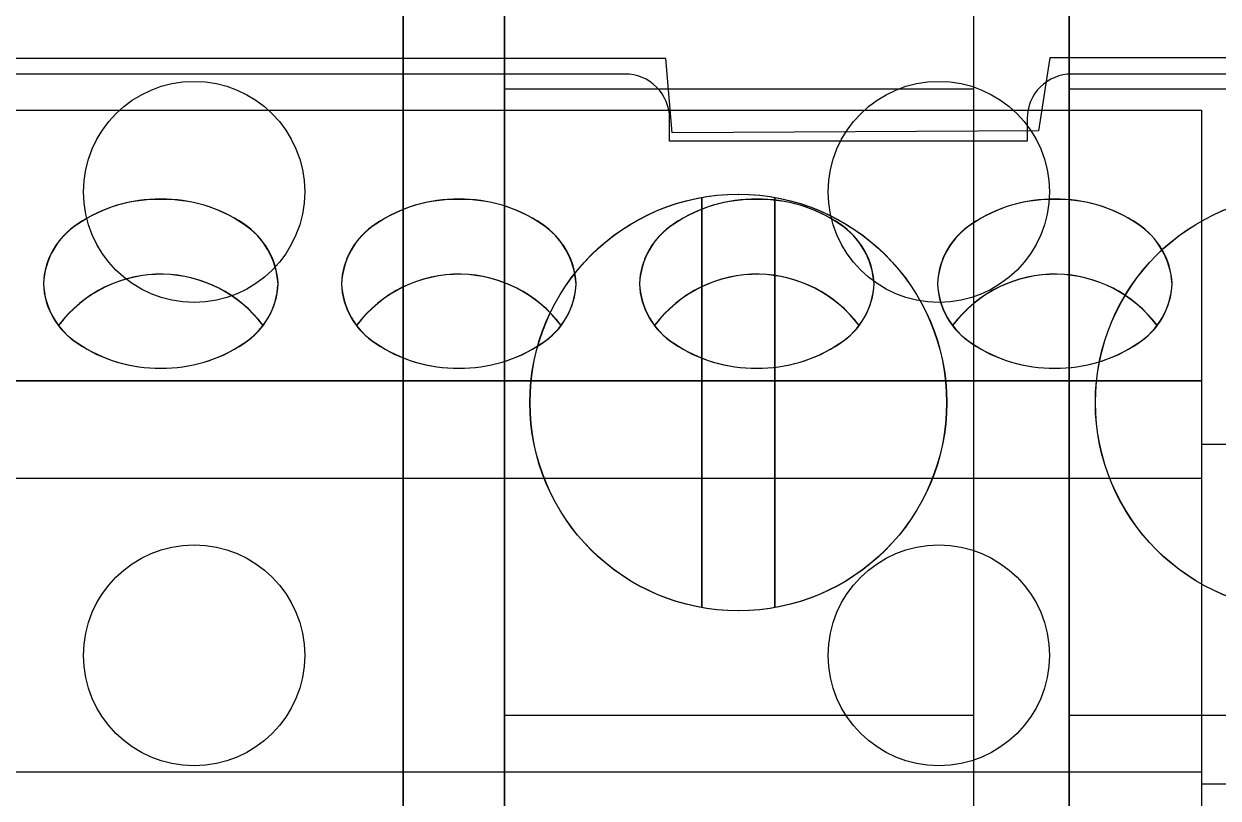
# Model space of a CAD drawing. Extents: x 1.1 to 23.7, y 0.2 to 17.2.
# Drawn here: x 20.636 to 21.437, y 3.621 to 4.141 of the extents above; entities that cross this region are included whole.
import ezdxf

# ---------------------------------------------------------------- set-up
doc = ezdxf.new("R2010")
doc.units = 0
doc.header["$MEASUREMENT"] = 0
for name, color, linetype in [('5_01__9-_0-___10__RTD___NO', 7, 'CONTINUOUS'), ('5_02__9-_B-___10__RTD____3', 7, 'CONTINUOUS'), ('5_03__9-_1-___10__RTD____4', 7, 'CONTINUOUS'), ('5_04__9-_C-___10__RTD____4', 7, 'CONTINUOUS'), ('5_05__9-_5-___10__RTD____8', 7, 'CONTINUOUS'), ('5_06__9-_6-___10__RTD____4', 7, 'CONTINUOUS'), ('5_07__9-_71___10__RTD____3', 7, 'CONTINUOUS'), ('5_10__9-_74___10__RTD____3', 7, 'CONTINUOUS'), ('5_11__9-_75___10__RTD____5', 7, 'CONTINUOUS'), ('5_12__9-_76___10__RTD____5', 7, 'CONTINUOUS'), ('5_13__9-_3-___10__RTD____8', 7, 'CONTINUOUS'), ('5_14__9-_D-___10__RTD____4', 7, 'CONTINUOUS'), ('6_01__0-__NO_CARD', 7, 'CONTINUOUS'), ('6_02__B-___3__DI___4__DO__', 7, 'CONTINUOUS'), ('6_03__1-___4__DI___4__DO', 7, 'CONTINUOUS'), ('6_04__C-___4__DI___4__FHCI', 7, 'CONTINUOUS'), ('6_05__5-___8__AI', 7, 'CONTINUOUS'), ('6_06__6-___4__AI____4__AO', 7, 'CONTINUOUS'), ('6_07__71___3__AVI', 7, 'CONTINUOUS'), ('6_10__74___3__AVI___4__AFD', 7, 'CONTINUOUS'), ('6_11__75___5__AVI___1__ACI', 7, 'CONTINUOUS'), ('6_12__76___5__AVI___1__ACI', 7, 'CONTINUOUS'), ('6_13__3-___8__DI', 7, 'CONTINUOUS'), ('6_14__D-___4__DI___3__DO__', 7, 'CONTINUOUS')]:
    doc.layers.add(name, color=color, linetype=linetype)

msp = doc.modelspace()

# ---------------------------------------------------------------- linework, layer by layer
at = {"layer": '5_01__9-_0-___10__RTD___NO'}
msp.add_lwpolyline([(20.07387, 3.52693), (21.0391, 3.52693, 0.414214), (21.06899, 3.55681), (21.06899, 3.57193), (21.30899, 3.57193), (21.30899, 3.55681, 0.414214), (21.33887, 3.52693), (21.6966, 3.52693, 0.414973), (21.72649, 3.55681), (21.72649, 4.07704, 0.414973), (21.6966, 4.10693), (21.33887, 4.10693, 0.414214), (21.30899, 4.07704), (21.30899, 4.06193), (21.06899, 4.06193), (21.06899, 4.07704, 0.414214), (21.0391, 4.10693), (20.07387, 4.10693, 0.414214)], format="xyb", dxfattribs=at)
at = {"layer": '5_02__9-_B-___10__RTD____3'}
msp.add_lwpolyline([(21.42589, 4.08262), (21.42589, 3.47391), (19.82589, 3.47391), (19.82589, 4.08262)], close=True, dxfattribs=at)
for points in [[(20.78314, 4.0062, 0.154167), (20.72747, 4.02279, 0.154167), (20.67179, 4.0062, 0.244062), (20.64873, 3.96614, 0.244061), (20.67179, 3.92609, 0.154167), (20.72747, 3.9095, 0.154167), (20.78314, 3.92609, 0.24406), (20.80621, 3.96614, 0.236767)], [(20.98314, 4.0062, 0.154167), (20.92747, 4.02279, 0.154167), (20.87179, 4.0062, 0.244062), (20.84873, 3.96614, 0.244061), (20.87179, 3.92609, 0.154167), (20.92747, 3.9095, 0.154167), (20.98314, 3.92609, 0.24406), (21.00621, 3.96614, 0.236767)], [(21.18314, 4.0062, 0.154167), (21.12747, 4.02279, 0.154167), (21.07179, 4.0062, 0.244062), (21.04873, 3.96614, 0.244061), (21.07179, 3.92609, 0.154167), (21.12747, 3.9095, 0.154167), (21.18314, 3.92609, 0.24406), (21.20621, 3.96614, 0.236767)], [(21.38314, 4.0062, 0.154167), (21.32747, 4.02279, 0.154167), (21.27179, 4.0062, 0.244062), (21.24873, 3.96614, 0.244061), (21.27179, 3.92609, 0.154167), (21.32747, 3.9095, 0.154167), (21.38314, 3.92609, 0.24406), (21.40621, 3.96614, 0.236767)]]:
    msp.add_lwpolyline(points, format="xyb", close=True, dxfattribs=at)
for points in [[(20.79628, 3.93831, 0.005828), (20.79599, 3.93824, 0.231198), (20.72904, 3.97248, 0.240907), (20.65895, 3.93824, 0.001746), (20.65881, 3.93811)], [(20.99628, 3.93831, 0.005828), (20.99599, 3.93824, 0.231198), (20.92904, 3.97248, 0.240907), (20.85895, 3.93824, 0.001746), (20.85881, 3.93811)], [(21.19628, 3.93831, 0.005828), (21.19599, 3.93824, 0.231198), (21.12904, 3.97248, 0.240907), (21.05895, 3.93824, 0.001746), (21.05881, 3.93811)], [(21.39628, 3.93831, 0.005828), (21.39599, 3.93824, 0.231198), (21.32904, 3.97248, 0.240907), (21.25895, 3.93824, 0.001746), (21.25881, 3.93811)], [(21.42589, 3.85847), (21.58652, 3.85847, -0.414214), (21.62589, 3.8191), (21.62589, 3.66953, -0.414214), (21.58653, 3.63016), (21.42589, 3.63016)]]:
    msp.add_lwpolyline(points, format="xyb", dxfattribs=at)
for points in [[(19.82589, 3.90102), (21.42589, 3.90102)], [(19.82589, 3.83558), (21.42589, 3.83558)], [(19.82589, 3.63849), (21.42589, 3.63849)]]:
    msp.add_lwpolyline(points, dxfattribs=at)
at = {"layer": '5_03__9-_1-___10__RTD____4'}
msp.add_lwpolyline([(21.42589, 4.08262), (21.42589, 3.47391), (19.82589, 3.47391), (19.82589, 4.08262)], close=True, dxfattribs=at)
for points in [[(20.78314, 4.0062, 0.154167), (20.72747, 4.02279, 0.154167), (20.67179, 4.0062, 0.244062), (20.64873, 3.96614, 0.244061), (20.67179, 3.92609, 0.154167), (20.72747, 3.9095, 0.154167), (20.78314, 3.92609, 0.24406), (20.80621, 3.96614, 0.236767)], [(20.98314, 4.0062, 0.154167), (20.92747, 4.02279, 0.154167), (20.87179, 4.0062, 0.244062), (20.84873, 3.96614, 0.244061), (20.87179, 3.92609, 0.154167), (20.92747, 3.9095, 0.154167), (20.98314, 3.92609, 0.24406), (21.00621, 3.96614, 0.236767)], [(21.18314, 4.0062, 0.154167), (21.12747, 4.02279, 0.154167), (21.07179, 4.0062, 0.244062), (21.04873, 3.96614, 0.244061), (21.07179, 3.92609, 0.154167), (21.12747, 3.9095, 0.154167), (21.18314, 3.92609, 0.24406), (21.20621, 3.96614, 0.236767)], [(21.38314, 4.0062, 0.154167), (21.32747, 4.02279, 0.154167), (21.27179, 4.0062, 0.244062), (21.24873, 3.96614, 0.244061), (21.27179, 3.92609, 0.154167), (21.32747, 3.9095, 0.154167), (21.38314, 3.92609, 0.24406), (21.40621, 3.96614, 0.236767)]]:
    msp.add_lwpolyline(points, format="xyb", close=True, dxfattribs=at)
for points in [[(20.79628, 3.93831, 0.005828), (20.79599, 3.93824, 0.231198), (20.72904, 3.97248, 0.240907), (20.65895, 3.93824, 0.001746), (20.65881, 3.93811)], [(20.99628, 3.93831, 0.005828), (20.99599, 3.93824, 0.231198), (20.92904, 3.97248, 0.240907), (20.85895, 3.93824, 0.001746), (20.85881, 3.93811)], [(21.19628, 3.93831, 0.005828), (21.19599, 3.93824, 0.231198), (21.12904, 3.97248, 0.240907), (21.05895, 3.93824, 0.001746), (21.05881, 3.93811)], [(21.39628, 3.93831, 0.005828), (21.39599, 3.93824, 0.231198), (21.32904, 3.97248, 0.240907), (21.25895, 3.93824, 0.001746), (21.25881, 3.93811)], [(21.42589, 3.85847), (21.58652, 3.85847, -0.414214), (21.62589, 3.8191), (21.62589, 3.66953, -0.414214), (21.58653, 3.63016), (21.42589, 3.63016)]]:
    msp.add_lwpolyline(points, format="xyb", dxfattribs=at)
for points in [[(19.82589, 3.90102), (21.42589, 3.90102)], [(19.82589, 3.83558), (21.42589, 3.83558)], [(19.82589, 3.63849), (21.42589, 3.63849)]]:
    msp.add_lwpolyline(points, dxfattribs=at)
at = {"layer": '5_04__9-_C-___10__RTD____4'}
msp.add_lwpolyline([(21.42589, 4.08262), (21.42589, 3.47391), (19.82589, 3.47391), (19.82589, 4.08262)], close=True, dxfattribs=at)
for points in [[(20.78314, 4.0062, 0.154167), (20.72747, 4.02279, 0.154167), (20.67179, 4.0062, 0.244062), (20.64873, 3.96614, 0.244061), (20.67179, 3.92609, 0.154167), (20.72747, 3.9095, 0.154167), (20.78314, 3.92609, 0.24406), (20.80621, 3.96614, 0.236767)], [(20.98314, 4.0062, 0.154167), (20.92747, 4.02279, 0.154167), (20.87179, 4.0062, 0.244062), (20.84873, 3.96614, 0.244061), (20.87179, 3.92609, 0.154167), (20.92747, 3.9095, 0.154167), (20.98314, 3.92609, 0.24406), (21.00621, 3.96614, 0.236767)], [(21.18314, 4.0062, 0.154167), (21.12747, 4.02279, 0.154167), (21.07179, 4.0062, 0.244062), (21.04873, 3.96614, 0.244061), (21.07179, 3.92609, 0.154167), (21.12747, 3.9095, 0.154167), (21.18314, 3.92609, 0.24406), (21.20621, 3.96614, 0.236767)], [(21.38314, 4.0062, 0.154167), (21.32747, 4.02279, 0.154167), (21.27179, 4.0062, 0.244062), (21.24873, 3.96614, 0.244061), (21.27179, 3.92609, 0.154167), (21.32747, 3.9095, 0.154167), (21.38314, 3.92609, 0.24406), (21.40621, 3.96614, 0.236767)]]:
    msp.add_lwpolyline(points, format="xyb", close=True, dxfattribs=at)
for points in [[(20.79628, 3.93831, 0.005828), (20.79599, 3.93824, 0.231198), (20.72904, 3.97248, 0.240907), (20.65895, 3.93824, 0.001746), (20.65881, 3.93811)], [(20.99628, 3.93831, 0.005828), (20.99599, 3.93824, 0.231198), (20.92904, 3.97248, 0.240907), (20.85895, 3.93824, 0.001746), (20.85881, 3.93811)], [(21.19628, 3.93831, 0.005828), (21.19599, 3.93824, 0.231198), (21.12904, 3.97248, 0.240907), (21.05895, 3.93824, 0.001746), (21.05881, 3.93811)], [(21.39628, 3.93831, 0.005828), (21.39599, 3.93824, 0.231198), (21.32904, 3.97248, 0.240907), (21.25895, 3.93824, 0.001746), (21.25881, 3.93811)], [(21.42589, 3.85847), (21.58652, 3.85847, -0.414214), (21.62589, 3.8191), (21.62589, 3.66953, -0.414214), (21.58653, 3.63016), (21.42589, 3.63016)]]:
    msp.add_lwpolyline(points, format="xyb", dxfattribs=at)
for points in [[(19.82589, 3.90102), (21.42589, 3.90102)], [(19.82589, 3.83558), (21.42589, 3.83558)], [(19.82589, 3.63849), (21.42589, 3.63849)]]:
    msp.add_lwpolyline(points, dxfattribs=at)
at = {"layer": '5_05__9-_5-___10__RTD____8'}
msp.add_lwpolyline([(21.42589, 4.08262), (21.42589, 3.47391), (19.82589, 3.47391), (19.82589, 4.08262)], close=True, dxfattribs=at)
for points in [[(20.78314, 4.0062, 0.154167), (20.72747, 4.02279, 0.154167), (20.67179, 4.0062, 0.244062), (20.64873, 3.96614, 0.244061), (20.67179, 3.92609, 0.154167), (20.72747, 3.9095, 0.154167), (20.78314, 3.92609, 0.24406), (20.80621, 3.96614, 0.236767)], [(20.98314, 4.0062, 0.154167), (20.92747, 4.02279, 0.154167), (20.87179, 4.0062, 0.244062), (20.84873, 3.96614, 0.244061), (20.87179, 3.92609, 0.154167), (20.92747, 3.9095, 0.154167), (20.98314, 3.92609, 0.24406), (21.00621, 3.96614, 0.236767)], [(21.18314, 4.0062, 0.154167), (21.12747, 4.02279, 0.154167), (21.07179, 4.0062, 0.244062), (21.04873, 3.96614, 0.244061), (21.07179, 3.92609, 0.154167), (21.12747, 3.9095, 0.154167), (21.18314, 3.92609, 0.24406), (21.20621, 3.96614, 0.236767)], [(21.38314, 4.0062, 0.154167), (21.32747, 4.02279, 0.154167), (21.27179, 4.0062, 0.244062), (21.24873, 3.96614, 0.244061), (21.27179, 3.92609, 0.154167), (21.32747, 3.9095, 0.154167), (21.38314, 3.92609, 0.24406), (21.40621, 3.96614, 0.236767)]]:
    msp.add_lwpolyline(points, format="xyb", close=True, dxfattribs=at)
for points in [[(20.79628, 3.93831, 0.005828), (20.79599, 3.93824, 0.231198), (20.72904, 3.97248, 0.240907), (20.65895, 3.93824, 0.001746), (20.65881, 3.93811)], [(20.99628, 3.93831, 0.005828), (20.99599, 3.93824, 0.231198), (20.92904, 3.97248, 0.240907), (20.85895, 3.93824, 0.001746), (20.85881, 3.93811)], [(21.19628, 3.93831, 0.005828), (21.19599, 3.93824, 0.231198), (21.12904, 3.97248, 0.240907), (21.05895, 3.93824, 0.001746), (21.05881, 3.93811)], [(21.39628, 3.93831, 0.005828), (21.39599, 3.93824, 0.231198), (21.32904, 3.97248, 0.240907), (21.25895, 3.93824, 0.001746), (21.25881, 3.93811)], [(21.42589, 3.85847), (21.58652, 3.85847, -0.414214), (21.62589, 3.8191), (21.62589, 3.66953, -0.414214), (21.58653, 3.63016), (21.42589, 3.63016)]]:
    msp.add_lwpolyline(points, format="xyb", dxfattribs=at)
for points in [[(19.82589, 3.90102), (21.42589, 3.90102)], [(19.82589, 3.83558), (21.42589, 3.83558)], [(19.82589, 3.63849), (21.42589, 3.63849)]]:
    msp.add_lwpolyline(points, dxfattribs=at)
at = {"layer": '5_06__9-_6-___10__RTD____4'}
msp.add_lwpolyline([(21.42589, 4.08262), (21.42589, 3.47391), (19.82589, 3.47391), (19.82589, 4.08262)], close=True, dxfattribs=at)
for points in [[(20.78314, 4.0062, 0.154167), (20.72747, 4.02279, 0.154167), (20.67179, 4.0062, 0.244062), (20.64873, 3.96614, 0.244061), (20.67179, 3.92609, 0.154167), (20.72747, 3.9095, 0.154167), (20.78314, 3.92609, 0.24406), (20.80621, 3.96614, 0.236767)], [(20.98314, 4.0062, 0.154167), (20.92747, 4.02279, 0.154167), (20.87179, 4.0062, 0.244062), (20.84873, 3.96614, 0.244061), (20.87179, 3.92609, 0.154167), (20.92747, 3.9095, 0.154167), (20.98314, 3.92609, 0.24406), (21.00621, 3.96614, 0.236767)], [(21.18314, 4.0062, 0.154167), (21.12747, 4.02279, 0.154167), (21.07179, 4.0062, 0.244062), (21.04873, 3.96614, 0.244061), (21.07179, 3.92609, 0.154167), (21.12747, 3.9095, 0.154167), (21.18314, 3.92609, 0.24406), (21.20621, 3.96614, 0.236767)], [(21.38314, 4.0062, 0.154167), (21.32747, 4.02279, 0.154167), (21.27179, 4.0062, 0.244062), (21.24873, 3.96614, 0.244061), (21.27179, 3.92609, 0.154167), (21.32747, 3.9095, 0.154167), (21.38314, 3.92609, 0.24406), (21.40621, 3.96614, 0.236767)]]:
    msp.add_lwpolyline(points, format="xyb", close=True, dxfattribs=at)
for points in [[(20.79628, 3.93831, 0.005828), (20.79599, 3.93824, 0.231198), (20.72904, 3.97248, 0.240907), (20.65895, 3.93824, 0.001746), (20.65881, 3.93811)], [(20.99628, 3.93831, 0.005828), (20.99599, 3.93824, 0.231198), (20.92904, 3.97248, 0.240907), (20.85895, 3.93824, 0.001746), (20.85881, 3.93811)], [(21.19628, 3.93831, 0.005828), (21.19599, 3.93824, 0.231198), (21.12904, 3.97248, 0.240907), (21.05895, 3.93824, 0.001746), (21.05881, 3.93811)], [(21.39628, 3.93831, 0.005828), (21.39599, 3.93824, 0.231198), (21.32904, 3.97248, 0.240907), (21.25895, 3.93824, 0.001746), (21.25881, 3.93811)], [(21.42589, 3.85847), (21.58652, 3.85847, -0.414214), (21.62589, 3.8191), (21.62589, 3.66953, -0.414214), (21.58653, 3.63016), (21.42589, 3.63016)]]:
    msp.add_lwpolyline(points, format="xyb", dxfattribs=at)
for points in [[(19.82589, 3.90102), (21.42589, 3.90102)], [(19.82589, 3.83558), (21.42589, 3.83558)], [(19.82589, 3.63849), (21.42589, 3.63849)]]:
    msp.add_lwpolyline(points, dxfattribs=at)
at = {"layer": '5_07__9-_71___10__RTD____3'}
msp.add_lwpolyline([(20.11339, 3.55137), (21.06658, 3.55137), (21.06658, 3.55137), (21.07064, 3.60118), (21.31669, 3.59993), (21.32415, 3.5509), (21.5281, 3.55093, 0.364241), (21.57614, 3.59498), (21.57614, 4.07368), (21.57614, 4.07368, 0.364241), (21.5281, 4.11773), (21.32415, 4.11776), (21.31669, 4.06874), (21.07064, 4.06748), (21.06658, 4.11729), (21.06658, 4.11729), (20.11339, 4.11729)], format="xyb", dxfattribs=at)
at = {"layer": '5_10__9-_74___10__RTD____3'}
for centre in [(20.74992, 4.02781), (21.24971, 4.02781), (20.74992, 3.71673), (21.24971, 3.71673)]:
    msp.add_circle(centre, 0.07419, dxfattribs=at)
at = {"layer": '5_11__9-_75___10__RTD____5'}
for points in [[(21.72516, 4.23637), (20.89017, 4.23637), (20.89017, 3.53663), (21.72516, 3.53663), (21.72516, 4.23637)], [(20.95813, 4.2364), (20.95813, 3.53712)], [(21.2732, 3.53712), (21.2732, 4.2364)], [(21.33711, 4.2364), (21.33711, 3.53712)], [(21.2732, 4.09672), (20.95821, 4.09672)], [(21.65219, 4.09672), (21.33719, 4.09672)], [(21.09076, 3.74878), (21.09076, 4.02412)], [(21.13964, 4.02412), (21.13964, 3.74878)], [(21.2732, 3.67628), (20.95821, 3.67628)], [(21.65219, 3.67628), (21.33719, 3.67628)]]:
    msp.add_lwpolyline(points, dxfattribs=at)
for centre in [(21.1152, 3.88643), (21.49468, 3.88643)]:
    msp.add_circle(centre, 0.13982, dxfattribs=at)
at = {"layer": '5_12__9-_76___10__RTD____5'}
for points in [[(21.72516, 4.23637), (20.89017, 4.23637), (20.89017, 3.53663), (21.72516, 3.53663), (21.72516, 4.23637)], [(20.95813, 4.2364), (20.95813, 3.53712)], [(21.2732, 3.53712), (21.2732, 4.2364)], [(21.33711, 4.2364), (21.33711, 3.53712)], [(21.2732, 4.09672), (20.95821, 4.09672)], [(21.65219, 4.09672), (21.33719, 4.09672)], [(21.09076, 3.74878), (21.09076, 4.02412)], [(21.13964, 4.02412), (21.13964, 3.74878)], [(21.2732, 3.67628), (20.95821, 3.67628)], [(21.65219, 3.67628), (21.33719, 3.67628)]]:
    msp.add_lwpolyline(points, dxfattribs=at)
for centre in [(21.1152, 3.88643), (21.49468, 3.88643)]:
    msp.add_circle(centre, 0.13982, dxfattribs=at)
at = {"layer": '5_13__9-_3-___10__RTD____8'}
msp.add_lwpolyline([(21.42601, 4.08262), (21.42601, 3.47391), (19.82601, 3.47391), (19.82601, 4.08262)], close=True, dxfattribs=at)
for points in [[(20.78327, 4.0062, 0.154167), (20.72759, 4.02279, 0.154167), (20.67191, 4.0062, 0.244062), (20.64885, 3.96614, 0.244061), (20.67191, 3.92609, 0.154167), (20.72759, 3.9095, 0.154167), (20.78327, 3.92609, 0.24406), (20.80633, 3.96614, 0.236767)], [(20.98327, 4.0062, 0.154167), (20.92759, 4.02279, 0.154167), (20.87191, 4.0062, 0.244062), (20.84885, 3.96614, 0.244061), (20.87191, 3.92609, 0.154167), (20.92759, 3.9095, 0.154167), (20.98327, 3.92609, 0.24406), (21.00633, 3.96614, 0.236767)], [(21.18327, 4.0062, 0.154167), (21.12759, 4.02279, 0.154167), (21.07191, 4.0062, 0.244062), (21.04885, 3.96614, 0.244061), (21.07191, 3.92609, 0.154167), (21.12759, 3.9095, 0.154167), (21.18327, 3.92609, 0.24406), (21.20633, 3.96614, 0.236767)], [(21.38327, 4.0062, 0.154167), (21.32759, 4.02279, 0.154167), (21.27191, 4.0062, 0.244062), (21.24885, 3.96614, 0.244061), (21.27191, 3.92609, 0.154167), (21.32759, 3.9095, 0.154167), (21.38327, 3.92609, 0.24406), (21.40633, 3.96614, 0.236767)]]:
    msp.add_lwpolyline(points, format="xyb", close=True, dxfattribs=at)
for points in [[(20.7964, 3.93831, 0.005828), (20.79611, 3.93824, 0.231198), (20.72917, 3.97248, 0.240907), (20.65907, 3.93824, 0.001746), (20.65893, 3.93811)], [(20.9964, 3.93831, 0.005828), (20.99611, 3.93824, 0.231198), (20.92917, 3.97248, 0.240907), (20.85907, 3.93824, 0.001746), (20.85893, 3.93811)], [(21.1964, 3.93831, 0.005828), (21.19611, 3.93824, 0.231198), (21.12917, 3.97248, 0.240907), (21.05907, 3.93824, 0.001746), (21.05893, 3.93811)], [(21.3964, 3.93831, 0.005828), (21.39611, 3.93824, 0.231198), (21.32917, 3.97248, 0.240907), (21.25907, 3.93824, 0.001746), (21.25893, 3.93811)], [(21.42601, 3.85847), (21.58664, 3.85847, -0.414214), (21.62601, 3.8191), (21.62601, 3.66953, -0.414214), (21.58665, 3.63016), (21.42601, 3.63016)]]:
    msp.add_lwpolyline(points, format="xyb", dxfattribs=at)
for points in [[(19.82601, 3.90102), (21.42601, 3.90102)], [(19.82601, 3.83558), (21.42601, 3.83558)], [(19.82601, 3.63849), (21.42601, 3.63849)]]:
    msp.add_lwpolyline(points, dxfattribs=at)
at = {"layer": '5_14__9-_D-___10__RTD____4'}
msp.add_lwpolyline([(21.42601, 4.0827), (21.42601, 3.47399), (19.82601, 3.47399), (19.82601, 4.0827)], close=True, dxfattribs=at)
for points in [[(20.78327, 4.00627, 0.154167), (20.72759, 4.02286, 0.154167), (20.67191, 4.00627, 0.244062), (20.64885, 3.96622, 0.244061), (20.67191, 3.92617, 0.154167), (20.72759, 3.90958, 0.154167), (20.78327, 3.92617, 0.24406), (20.80633, 3.96622, 0.236767)], [(20.98327, 4.00627, 0.154167), (20.92759, 4.02286, 0.154167), (20.87191, 4.00627, 0.244062), (20.84885, 3.96622, 0.244061), (20.87191, 3.92617, 0.154167), (20.92759, 3.90958, 0.154167), (20.98327, 3.92617, 0.24406), (21.00633, 3.96622, 0.236767)], [(21.18327, 4.00627, 0.154167), (21.12759, 4.02286, 0.154167), (21.07191, 4.00627, 0.244062), (21.04885, 3.96622, 0.244061), (21.07191, 3.92617, 0.154167), (21.12759, 3.90958, 0.154167), (21.18327, 3.92617, 0.24406), (21.20633, 3.96622, 0.236767)], [(21.38327, 4.00627, 0.154167), (21.32759, 4.02286, 0.154167), (21.27191, 4.00627, 0.244062), (21.24885, 3.96622, 0.244061), (21.27191, 3.92617, 0.154167), (21.32759, 3.90958, 0.154167), (21.38327, 3.92617, 0.24406), (21.40633, 3.96622, 0.236767)]]:
    msp.add_lwpolyline(points, format="xyb", close=True, dxfattribs=at)
for points in [[(20.7964, 3.93839, 0.005828), (20.79611, 3.93831, 0.231198), (20.72917, 3.97256, 0.240907), (20.65907, 3.93831, 0.001746), (20.65893, 3.93819)], [(20.9964, 3.93839, 0.005828), (20.99611, 3.93831, 0.231198), (20.92917, 3.97256, 0.240907), (20.85907, 3.93831, 0.001746), (20.85893, 3.93819)], [(21.1964, 3.93839, 0.005828), (21.19611, 3.93831, 0.231198), (21.12917, 3.97256, 0.240907), (21.05907, 3.93831, 0.001746), (21.05893, 3.93819)], [(21.3964, 3.93839, 0.005828), (21.39611, 3.93831, 0.231198), (21.32917, 3.97256, 0.240907), (21.25907, 3.93831, 0.001746), (21.25893, 3.93819)], [(21.42601, 3.85855), (21.58664, 3.85855, -0.414214), (21.62601, 3.81918), (21.62601, 3.6696, -0.414214), (21.58665, 3.63024), (21.42601, 3.63024)]]:
    msp.add_lwpolyline(points, format="xyb", dxfattribs=at)
for points in [[(19.82601, 3.9011), (21.42601, 3.9011)], [(19.82601, 3.83566), (21.42601, 3.83566)], [(19.82601, 3.63856), (21.42601, 3.63856)]]:
    msp.add_lwpolyline(points, dxfattribs=at)
at = {"layer": '6_01__0-__NO_CARD'}
msp.add_lwpolyline([(20.07387, 3.52693), (21.0391, 3.52693, 0.414214), (21.06899, 3.55681), (21.06899, 3.57193), (21.30899, 3.57193), (21.30899, 3.55681, 0.414214), (21.33887, 3.52693), (21.6966, 3.52693, 0.414973), (21.72649, 3.55681), (21.72649, 4.07704, 0.414973), (21.6966, 4.10693), (21.33887, 4.10693, 0.414214), (21.30899, 4.07704), (21.30899, 4.06193), (21.06899, 4.06193), (21.06899, 4.07704, 0.414214), (21.0391, 4.10693), (20.07387, 4.10693, 0.414214)], format="xyb", dxfattribs=at)
at = {"layer": '6_02__B-___3__DI___4__DO__'}
msp.add_lwpolyline([(21.42601, 4.08262), (21.42601, 3.47391), (19.82601, 3.47391), (19.82601, 4.08262)], close=True, dxfattribs=at)
for points in [[(20.78327, 4.0062, 0.154167), (20.72759, 4.02279, 0.154167), (20.67191, 4.0062, 0.244062), (20.64885, 3.96614, 0.244061), (20.67191, 3.92609, 0.154167), (20.72759, 3.9095, 0.154167), (20.78327, 3.92609, 0.24406), (20.80633, 3.96614, 0.236767)], [(20.98327, 4.0062, 0.154167), (20.92759, 4.02279, 0.154167), (20.87191, 4.0062, 0.244062), (20.84885, 3.96614, 0.244061), (20.87191, 3.92609, 0.154167), (20.92759, 3.9095, 0.154167), (20.98327, 3.92609, 0.24406), (21.00633, 3.96614, 0.236767)], [(21.18327, 4.0062, 0.154167), (21.12759, 4.02279, 0.154167), (21.07191, 4.0062, 0.244062), (21.04885, 3.96614, 0.244061), (21.07191, 3.92609, 0.154167), (21.12759, 3.9095, 0.154167), (21.18327, 3.92609, 0.24406), (21.20633, 3.96614, 0.236767)], [(21.38327, 4.0062, 0.154167), (21.32759, 4.02279, 0.154167), (21.27191, 4.0062, 0.244062), (21.24885, 3.96614, 0.244061), (21.27191, 3.92609, 0.154167), (21.32759, 3.9095, 0.154167), (21.38327, 3.92609, 0.24406), (21.40633, 3.96614, 0.236767)]]:
    msp.add_lwpolyline(points, format="xyb", close=True, dxfattribs=at)
for points in [[(20.7964, 3.93831, 0.005828), (20.79611, 3.93824, 0.231198), (20.72917, 3.97248, 0.240907), (20.65907, 3.93824, 0.001746), (20.65893, 3.93811)], [(20.9964, 3.93831, 0.005828), (20.99611, 3.93824, 0.231198), (20.92917, 3.97248, 0.240907), (20.85907, 3.93824, 0.001746), (20.85893, 3.93811)], [(21.1964, 3.93831, 0.005828), (21.19611, 3.93824, 0.231198), (21.12917, 3.97248, 0.240907), (21.05907, 3.93824, 0.001746), (21.05893, 3.93811)], [(21.3964, 3.93831, 0.005828), (21.39611, 3.93824, 0.231198), (21.32917, 3.97248, 0.240907), (21.25907, 3.93824, 0.001746), (21.25893, 3.93811)], [(21.42601, 3.85847), (21.58664, 3.85847, -0.414214), (21.62601, 3.8191), (21.62601, 3.66953, -0.414214), (21.58665, 3.63016), (21.42601, 3.63016)]]:
    msp.add_lwpolyline(points, format="xyb", dxfattribs=at)
for points in [[(19.82601, 3.90102), (21.42601, 3.90102)], [(19.82601, 3.83558), (21.42601, 3.83558)], [(19.82601, 3.63849), (21.42601, 3.63849)]]:
    msp.add_lwpolyline(points, dxfattribs=at)
at = {"layer": '6_03__1-___4__DI___4__DO'}
msp.add_lwpolyline([(21.42601, 4.08262), (21.42601, 3.47391), (19.82601, 3.47391), (19.82601, 4.08262)], close=True, dxfattribs=at)
for points in [[(20.78327, 4.0062, 0.154167), (20.72759, 4.02279, 0.154167), (20.67191, 4.0062, 0.244062), (20.64885, 3.96614, 0.244061), (20.67191, 3.92609, 0.154167), (20.72759, 3.9095, 0.154167), (20.78327, 3.92609, 0.24406), (20.80633, 3.96614, 0.236767)], [(20.98327, 4.0062, 0.154167), (20.92759, 4.02279, 0.154167), (20.87191, 4.0062, 0.244062), (20.84885, 3.96614, 0.244061), (20.87191, 3.92609, 0.154167), (20.92759, 3.9095, 0.154167), (20.98327, 3.92609, 0.24406), (21.00633, 3.96614, 0.236767)], [(21.18327, 4.0062, 0.154167), (21.12759, 4.02279, 0.154167), (21.07191, 4.0062, 0.244062), (21.04885, 3.96614, 0.244061), (21.07191, 3.92609, 0.154167), (21.12759, 3.9095, 0.154167), (21.18327, 3.92609, 0.24406), (21.20633, 3.96614, 0.236767)], [(21.38327, 4.0062, 0.154167), (21.32759, 4.02279, 0.154167), (21.27191, 4.0062, 0.244062), (21.24885, 3.96614, 0.244061), (21.27191, 3.92609, 0.154167), (21.32759, 3.9095, 0.154167), (21.38327, 3.92609, 0.24406), (21.40633, 3.96614, 0.236767)]]:
    msp.add_lwpolyline(points, format="xyb", close=True, dxfattribs=at)
for points in [[(20.7964, 3.93831, 0.005828), (20.79611, 3.93824, 0.231198), (20.72917, 3.97248, 0.240907), (20.65907, 3.93824, 0.001746), (20.65893, 3.93811)], [(20.9964, 3.93831, 0.005828), (20.99611, 3.93824, 0.231198), (20.92917, 3.97248, 0.240907), (20.85907, 3.93824, 0.001746), (20.85893, 3.93811)], [(21.1964, 3.93831, 0.005828), (21.19611, 3.93824, 0.231198), (21.12917, 3.97248, 0.240907), (21.05907, 3.93824, 0.001746), (21.05893, 3.93811)], [(21.3964, 3.93831, 0.005828), (21.39611, 3.93824, 0.231198), (21.32917, 3.97248, 0.240907), (21.25907, 3.93824, 0.001746), (21.25893, 3.93811)], [(21.42601, 3.85847), (21.58664, 3.85847, -0.414214), (21.62601, 3.8191), (21.62601, 3.66953, -0.414214), (21.58665, 3.63016), (21.42601, 3.63016)]]:
    msp.add_lwpolyline(points, format="xyb", dxfattribs=at)
for points in [[(19.82601, 3.90102), (21.42601, 3.90102)], [(19.82601, 3.83558), (21.42601, 3.83558)], [(19.82601, 3.63849), (21.42601, 3.63849)]]:
    msp.add_lwpolyline(points, dxfattribs=at)
at = {"layer": '6_04__C-___4__DI___4__FHCI'}
msp.add_lwpolyline([(21.42601, 4.08262), (21.42601, 3.47391), (19.82601, 3.47391), (19.82601, 4.08262)], close=True, dxfattribs=at)
for points in [[(20.78327, 4.0062, 0.154167), (20.72759, 4.02279, 0.154167), (20.67191, 4.0062, 0.244062), (20.64885, 3.96614, 0.244061), (20.67191, 3.92609, 0.154167), (20.72759, 3.9095, 0.154167), (20.78327, 3.92609, 0.24406), (20.80633, 3.96614, 0.236767)], [(20.98327, 4.0062, 0.154167), (20.92759, 4.02279, 0.154167), (20.87191, 4.0062, 0.244062), (20.84885, 3.96614, 0.244061), (20.87191, 3.92609, 0.154167), (20.92759, 3.9095, 0.154167), (20.98327, 3.92609, 0.24406), (21.00633, 3.96614, 0.236767)], [(21.18327, 4.0062, 0.154167), (21.12759, 4.02279, 0.154167), (21.07191, 4.0062, 0.244062), (21.04885, 3.96614, 0.244061), (21.07191, 3.92609, 0.154167), (21.12759, 3.9095, 0.154167), (21.18327, 3.92609, 0.24406), (21.20633, 3.96614, 0.236767)], [(21.38327, 4.0062, 0.154167), (21.32759, 4.02279, 0.154167), (21.27191, 4.0062, 0.244062), (21.24885, 3.96614, 0.244061), (21.27191, 3.92609, 0.154167), (21.32759, 3.9095, 0.154167), (21.38327, 3.92609, 0.24406), (21.40633, 3.96614, 0.236767)]]:
    msp.add_lwpolyline(points, format="xyb", close=True, dxfattribs=at)
for points in [[(20.7964, 3.93831, 0.005828), (20.79611, 3.93824, 0.231198), (20.72917, 3.97248, 0.240907), (20.65907, 3.93824, 0.001746), (20.65893, 3.93811)], [(20.9964, 3.93831, 0.005828), (20.99611, 3.93824, 0.231198), (20.92917, 3.97248, 0.240907), (20.85907, 3.93824, 0.001746), (20.85893, 3.93811)], [(21.1964, 3.93831, 0.005828), (21.19611, 3.93824, 0.231198), (21.12917, 3.97248, 0.240907), (21.05907, 3.93824, 0.001746), (21.05893, 3.93811)], [(21.3964, 3.93831, 0.005828), (21.39611, 3.93824, 0.231198), (21.32917, 3.97248, 0.240907), (21.25907, 3.93824, 0.001746), (21.25893, 3.93811)], [(21.42601, 3.85847), (21.58664, 3.85847, -0.414214), (21.62601, 3.8191), (21.62601, 3.66953, -0.414214), (21.58665, 3.63016), (21.42601, 3.63016)]]:
    msp.add_lwpolyline(points, format="xyb", dxfattribs=at)
for points in [[(19.82601, 3.90102), (21.42601, 3.90102)], [(19.82601, 3.83558), (21.42601, 3.83558)], [(19.82601, 3.63849), (21.42601, 3.63849)]]:
    msp.add_lwpolyline(points, dxfattribs=at)
at = {"layer": '6_05__5-___8__AI'}
msp.add_lwpolyline([(21.42601, 4.08262), (21.42601, 3.47391), (19.82601, 3.47391), (19.82601, 4.08262)], close=True, dxfattribs=at)
for points in [[(20.78327, 4.0062, 0.154167), (20.72759, 4.02279, 0.154167), (20.67191, 4.0062, 0.244062), (20.64885, 3.96614, 0.244061), (20.67191, 3.92609, 0.154167), (20.72759, 3.9095, 0.154167), (20.78327, 3.92609, 0.24406), (20.80633, 3.96614, 0.236767)], [(20.98327, 4.0062, 0.154167), (20.92759, 4.02279, 0.154167), (20.87191, 4.0062, 0.244062), (20.84885, 3.96614, 0.244061), (20.87191, 3.92609, 0.154167), (20.92759, 3.9095, 0.154167), (20.98327, 3.92609, 0.24406), (21.00633, 3.96614, 0.236767)], [(21.18327, 4.0062, 0.154167), (21.12759, 4.02279, 0.154167), (21.07191, 4.0062, 0.244062), (21.04885, 3.96614, 0.244061), (21.07191, 3.92609, 0.154167), (21.12759, 3.9095, 0.154167), (21.18327, 3.92609, 0.24406), (21.20633, 3.96614, 0.236767)], [(21.38327, 4.0062, 0.154167), (21.32759, 4.02279, 0.154167), (21.27191, 4.0062, 0.244062), (21.24885, 3.96614, 0.244061), (21.27191, 3.92609, 0.154167), (21.32759, 3.9095, 0.154167), (21.38327, 3.92609, 0.24406), (21.40633, 3.96614, 0.236767)]]:
    msp.add_lwpolyline(points, format="xyb", close=True, dxfattribs=at)
for points in [[(20.7964, 3.93831, 0.005828), (20.79611, 3.93824, 0.231198), (20.72917, 3.97248, 0.240907), (20.65907, 3.93824, 0.001746), (20.65893, 3.93811)], [(20.9964, 3.93831, 0.005828), (20.99611, 3.93824, 0.231198), (20.92917, 3.97248, 0.240907), (20.85907, 3.93824, 0.001746), (20.85893, 3.93811)], [(21.1964, 3.93831, 0.005828), (21.19611, 3.93824, 0.231198), (21.12917, 3.97248, 0.240907), (21.05907, 3.93824, 0.001746), (21.05893, 3.93811)], [(21.3964, 3.93831, 0.005828), (21.39611, 3.93824, 0.231198), (21.32917, 3.97248, 0.240907), (21.25907, 3.93824, 0.001746), (21.25893, 3.93811)], [(21.42601, 3.85847), (21.58664, 3.85847, -0.414214), (21.62601, 3.8191), (21.62601, 3.66953, -0.414214), (21.58665, 3.63016), (21.42601, 3.63016)]]:
    msp.add_lwpolyline(points, format="xyb", dxfattribs=at)
for points in [[(19.82601, 3.90102), (21.42601, 3.90102)], [(19.82601, 3.83558), (21.42601, 3.83558)], [(19.82601, 3.63849), (21.42601, 3.63849)]]:
    msp.add_lwpolyline(points, dxfattribs=at)
at = {"layer": '6_06__6-___4__AI____4__AO'}
msp.add_lwpolyline([(21.42601, 4.08262), (21.42601, 3.47391), (19.82601, 3.47391), (19.82601, 4.08262)], close=True, dxfattribs=at)
for points in [[(20.78327, 4.0062, 0.154167), (20.72759, 4.02279, 0.154167), (20.67191, 4.0062, 0.244062), (20.64885, 3.96614, 0.244061), (20.67191, 3.92609, 0.154167), (20.72759, 3.9095, 0.154167), (20.78327, 3.92609, 0.24406), (20.80633, 3.96614, 0.236767)], [(20.98327, 4.0062, 0.154167), (20.92759, 4.02279, 0.154167), (20.87191, 4.0062, 0.244062), (20.84885, 3.96614, 0.244061), (20.87191, 3.92609, 0.154167), (20.92759, 3.9095, 0.154167), (20.98327, 3.92609, 0.24406), (21.00633, 3.96614, 0.236767)], [(21.18327, 4.0062, 0.154167), (21.12759, 4.02279, 0.154167), (21.07191, 4.0062, 0.244062), (21.04885, 3.96614, 0.244061), (21.07191, 3.92609, 0.154167), (21.12759, 3.9095, 0.154167), (21.18327, 3.92609, 0.24406), (21.20633, 3.96614, 0.236767)], [(21.38327, 4.0062, 0.154167), (21.32759, 4.02279, 0.154167), (21.27191, 4.0062, 0.244062), (21.24885, 3.96614, 0.244061), (21.27191, 3.92609, 0.154167), (21.32759, 3.9095, 0.154167), (21.38327, 3.92609, 0.24406), (21.40633, 3.96614, 0.236767)]]:
    msp.add_lwpolyline(points, format="xyb", close=True, dxfattribs=at)
for points in [[(20.7964, 3.93831, 0.005828), (20.79611, 3.93824, 0.231198), (20.72917, 3.97248, 0.240907), (20.65907, 3.93824, 0.001746), (20.65893, 3.93811)], [(20.9964, 3.93831, 0.005828), (20.99611, 3.93824, 0.231198), (20.92917, 3.97248, 0.240907), (20.85907, 3.93824, 0.001746), (20.85893, 3.93811)], [(21.1964, 3.93831, 0.005828), (21.19611, 3.93824, 0.231198), (21.12917, 3.97248, 0.240907), (21.05907, 3.93824, 0.001746), (21.05893, 3.93811)], [(21.3964, 3.93831, 0.005828), (21.39611, 3.93824, 0.231198), (21.32917, 3.97248, 0.240907), (21.25907, 3.93824, 0.001746), (21.25893, 3.93811)], [(21.42601, 3.85847), (21.58664, 3.85847, -0.414214), (21.62601, 3.8191), (21.62601, 3.66953, -0.414214), (21.58665, 3.63016), (21.42601, 3.63016)]]:
    msp.add_lwpolyline(points, format="xyb", dxfattribs=at)
for points in [[(19.82601, 3.90102), (21.42601, 3.90102)], [(19.82601, 3.83558), (21.42601, 3.83558)], [(19.82601, 3.63849), (21.42601, 3.63849)]]:
    msp.add_lwpolyline(points, dxfattribs=at)
at = {"layer": '6_07__71___3__AVI', "flags": 128}
msp.add_lwpolyline([(20.11339, 3.55137), (21.06658, 3.55137), (21.06658, 3.55137), (21.07064, 3.60118), (21.31669, 3.59993), (21.32415, 3.5509), (21.5281, 3.55093, 0.364241), (21.57614, 3.59498), (21.57614, 4.07368), (21.57614, 4.07368, 0.364241), (21.5281, 4.11773), (21.32415, 4.11776), (21.31669, 4.06874), (21.07064, 4.06748), (21.06658, 4.11729), (21.06658, 4.11729), (20.11339, 4.11729)], format="xyb", dxfattribs=at)
at = {"layer": '6_10__74___3__AVI___4__AFD'}
for centre in [(20.74992, 4.02781), (21.24971, 4.02781), (20.74992, 3.71673), (21.24971, 3.71673)]:
    msp.add_circle(centre, 0.07419, dxfattribs=at)
at = {"layer": '6_11__75___5__AVI___1__ACI'}
for points in [[(21.72504, 4.23637), (20.89005, 4.23637), (20.89005, 3.53663), (21.72504, 3.53663), (21.72504, 4.23637)], [(20.958, 4.2364), (20.958, 3.53712)], [(21.27308, 3.53712), (21.27308, 4.2364)], [(21.33699, 4.2364), (21.33699, 3.53712)], [(21.27308, 4.09672), (20.95809, 4.09672)], [(21.65207, 4.09672), (21.33707, 4.09672)], [(21.09064, 3.74878), (21.09064, 4.02412)], [(21.13952, 4.02412), (21.13952, 3.74878)], [(21.27308, 3.67628), (20.95809, 3.67628)], [(21.65207, 3.67628), (21.33707, 3.67628)]]:
    msp.add_lwpolyline(points, dxfattribs=at)
for centre in [(21.11508, 3.88643), (21.49456, 3.88643)]:
    msp.add_circle(centre, 0.13982, dxfattribs=at)
at = {"layer": '6_12__76___5__AVI___1__ACI'}
for points in [[(21.72504, 4.23637), (20.89005, 4.23637), (20.89005, 3.53663), (21.72504, 3.53663), (21.72504, 4.23637)], [(20.958, 4.2364), (20.958, 3.53712)], [(21.27308, 3.53712), (21.27308, 4.2364)], [(21.33699, 4.2364), (21.33699, 3.53712)], [(21.27308, 4.09672), (20.95809, 4.09672)], [(21.65207, 4.09672), (21.33707, 4.09672)], [(21.09064, 3.74878), (21.09064, 4.02412)], [(21.13952, 4.02412), (21.13952, 3.74878)], [(21.27308, 3.67628), (20.95809, 3.67628)], [(21.65207, 3.67628), (21.33707, 3.67628)]]:
    msp.add_lwpolyline(points, dxfattribs=at)
for centre in [(21.11508, 3.88643), (21.49456, 3.88643)]:
    msp.add_circle(centre, 0.13982, dxfattribs=at)
at = {"layer": '6_13__3-___8__DI'}
msp.add_lwpolyline([(21.42601, 4.08262), (21.42601, 3.47391), (19.82601, 3.47391), (19.82601, 4.08262)], close=True, dxfattribs=at)
for points in [[(20.78327, 4.0062, 0.154167), (20.72759, 4.02279, 0.154167), (20.67191, 4.0062, 0.244062), (20.64885, 3.96614, 0.244061), (20.67191, 3.92609, 0.154167), (20.72759, 3.9095, 0.154167), (20.78327, 3.92609, 0.24406), (20.80633, 3.96614, 0.236767)], [(20.98327, 4.0062, 0.154167), (20.92759, 4.02279, 0.154167), (20.87191, 4.0062, 0.244062), (20.84885, 3.96614, 0.244061), (20.87191, 3.92609, 0.154167), (20.92759, 3.9095, 0.154167), (20.98327, 3.92609, 0.24406), (21.00633, 3.96614, 0.236767)], [(21.18327, 4.0062, 0.154167), (21.12759, 4.02279, 0.154167), (21.07191, 4.0062, 0.244062), (21.04885, 3.96614, 0.244061), (21.07191, 3.92609, 0.154167), (21.12759, 3.9095, 0.154167), (21.18327, 3.92609, 0.24406), (21.20633, 3.96614, 0.236767)], [(21.38327, 4.0062, 0.154167), (21.32759, 4.02279, 0.154167), (21.27191, 4.0062, 0.244062), (21.24885, 3.96614, 0.244061), (21.27191, 3.92609, 0.154167), (21.32759, 3.9095, 0.154167), (21.38327, 3.92609, 0.24406), (21.40633, 3.96614, 0.236767)]]:
    msp.add_lwpolyline(points, format="xyb", close=True, dxfattribs=at)
for points in [[(20.7964, 3.93831, 0.005828), (20.79611, 3.93824, 0.231198), (20.72917, 3.97248, 0.240907), (20.65907, 3.93824, 0.001746), (20.65893, 3.93811)], [(20.9964, 3.93831, 0.005828), (20.99611, 3.93824, 0.231198), (20.92917, 3.97248, 0.240907), (20.85907, 3.93824, 0.001746), (20.85893, 3.93811)], [(21.1964, 3.93831, 0.005828), (21.19611, 3.93824, 0.231198), (21.12917, 3.97248, 0.240907), (21.05907, 3.93824, 0.001746), (21.05893, 3.93811)], [(21.3964, 3.93831, 0.005828), (21.39611, 3.93824, 0.231198), (21.32917, 3.97248, 0.240907), (21.25907, 3.93824, 0.001746), (21.25893, 3.93811)], [(21.42601, 3.85847), (21.58664, 3.85847, -0.414214), (21.62601, 3.8191), (21.62601, 3.66953, -0.414214), (21.58665, 3.63016), (21.42601, 3.63016)]]:
    msp.add_lwpolyline(points, format="xyb", dxfattribs=at)
for points in [[(19.82601, 3.90102), (21.42601, 3.90102)], [(19.82601, 3.83558), (21.42601, 3.83558)], [(19.82601, 3.63849), (21.42601, 3.63849)]]:
    msp.add_lwpolyline(points, dxfattribs=at)
at = {"layer": '6_14__D-___4__DI___3__DO__'}
msp.add_lwpolyline([(21.42601, 4.08262), (21.42601, 3.47391), (19.82601, 3.47391), (19.82601, 4.08262)], close=True, dxfattribs=at)
for points in [[(20.78327, 4.0062, 0.154167), (20.72759, 4.02279, 0.154167), (20.67191, 4.0062, 0.244062), (20.64885, 3.96614, 0.244061), (20.67191, 3.92609, 0.154167), (20.72759, 3.9095, 0.154167), (20.78327, 3.92609, 0.24406), (20.80633, 3.96614, 0.236767)], [(20.98327, 4.0062, 0.154167), (20.92759, 4.02279, 0.154167), (20.87191, 4.0062, 0.244062), (20.84885, 3.96614, 0.244061), (20.87191, 3.92609, 0.154167), (20.92759, 3.9095, 0.154167), (20.98327, 3.92609, 0.24406), (21.00633, 3.96614, 0.236767)], [(21.18327, 4.0062, 0.154167), (21.12759, 4.02279, 0.154167), (21.07191, 4.0062, 0.244062), (21.04885, 3.96614, 0.244061), (21.07191, 3.92609, 0.154167), (21.12759, 3.9095, 0.154167), (21.18327, 3.92609, 0.24406), (21.20633, 3.96614, 0.236767)], [(21.38327, 4.0062, 0.154167), (21.32759, 4.02279, 0.154167), (21.27191, 4.0062, 0.244062), (21.24885, 3.96614, 0.244061), (21.27191, 3.92609, 0.154167), (21.32759, 3.9095, 0.154167), (21.38327, 3.92609, 0.24406), (21.40633, 3.96614, 0.236767)]]:
    msp.add_lwpolyline(points, format="xyb", close=True, dxfattribs=at)
for points in [[(20.7964, 3.93831, 0.005828), (20.79611, 3.93824, 0.231198), (20.72917, 3.97248, 0.240907), (20.65907, 3.93824, 0.001746), (20.65893, 3.93811)], [(20.9964, 3.93831, 0.005828), (20.99611, 3.93824, 0.231198), (20.92917, 3.97248, 0.240907), (20.85907, 3.93824, 0.001746), (20.85893, 3.93811)], [(21.1964, 3.93831, 0.005828), (21.19611, 3.93824, 0.231198), (21.12917, 3.97248, 0.240907), (21.05907, 3.93824, 0.001746), (21.05893, 3.93811)], [(21.3964, 3.93831, 0.005828), (21.39611, 3.93824, 0.231198), (21.32917, 3.97248, 0.240907), (21.25907, 3.93824, 0.001746), (21.25893, 3.93811)], [(21.42601, 3.85847), (21.58664, 3.85847, -0.414214), (21.62601, 3.8191), (21.62601, 3.66953, -0.414214), (21.58665, 3.63016), (21.42601, 3.63016)]]:
    msp.add_lwpolyline(points, format="xyb", dxfattribs=at)
for points in [[(19.82601, 3.90102), (21.42601, 3.90102)], [(19.82601, 3.83558), (21.42601, 3.83558)], [(19.82601, 3.63849), (21.42601, 3.63849)]]:
    msp.add_lwpolyline(points, dxfattribs=at)

doc.saveas('drawing.dxf')
